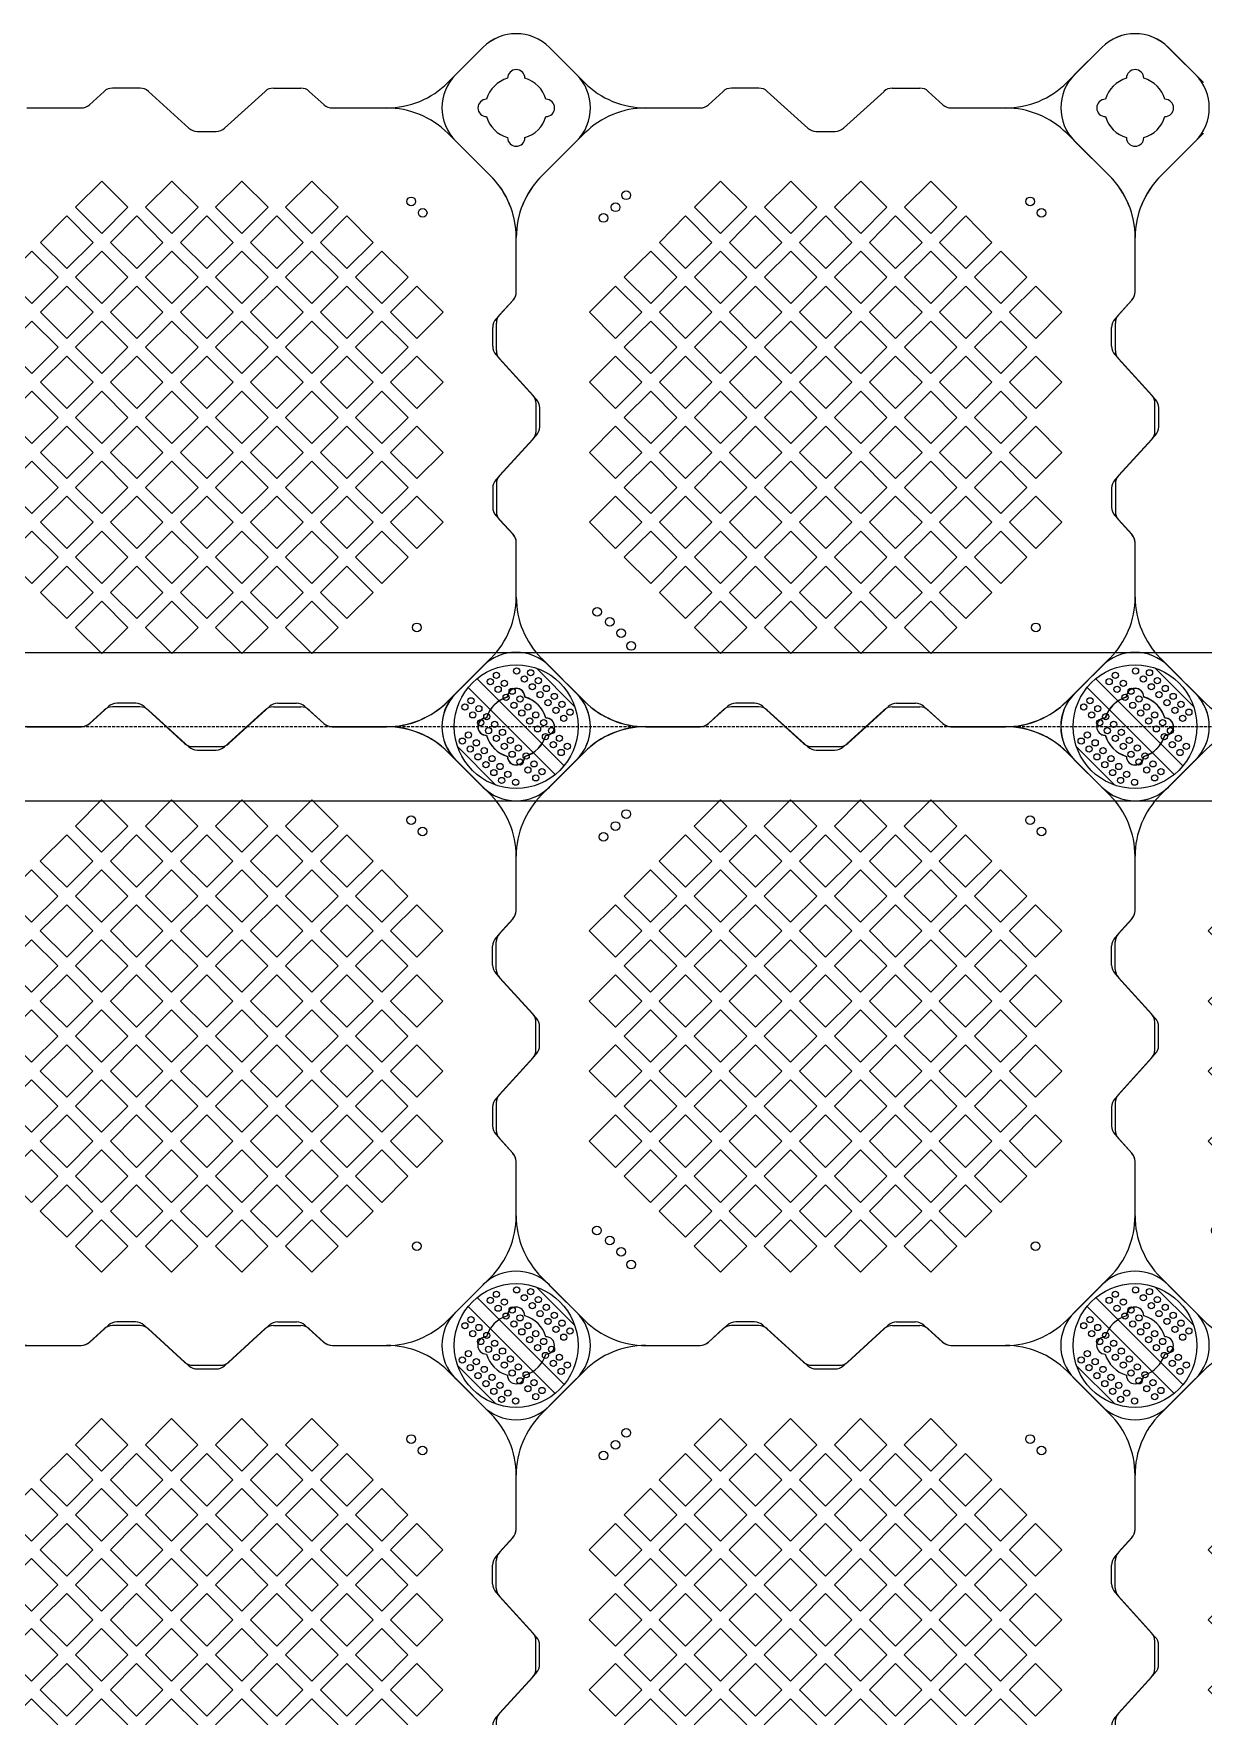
# Model space of a CAD drawing. Header units: millimetres. Extents: x -1612139 to -1260738, y 1141106 to 1536160.
# Drawn here: x -1425530 to -1424585, y 1158347 to 1159707 of the extents above; entities that cross this region are included whole.
import ezdxf

# ---------------------------------------------------------------- set-up
doc = ezdxf.new("R2010")
doc.units = ezdxf.units.MM
doc.header["$LTSCALE"] = 10
doc.linetypes.add('-6_350_HOLE$0$DASH', pattern=[0.35, 0.25, -0.1])
doc.layers.get('0').update_dxf_attribs({"linetype": 'CONTINUOUS'})
doc.layers.add('2维浮筒', color=150, linetype='CONTINUOUS', lineweight=9)
doc.layers.add('苗木图例', color=116, linetype='CONTINUOUS', lineweight=15)
doc.layers.add('面板', color=253, linetype='CONTINUOUS')

# ---------------------------------------------------------------- blocks, each defined once
blk = doc.blocks.new('旗华浮筒')
at = {"layer": '面板'}
for p, q in [((-548.8, 526.9), (-526.9, 548.8)), ((-473.2, 548.8), (-444.8, 520.5)), ((-26.8, 548.8), (-55.2, 520.5)), ((26.9, 548.8), (48.8, 526.9)), ((-332.9, 513.4), (-344.7, 502.6)), ((-303.9, 516), (-326.1, 516)), ((-297.1, 513.4), (-264.4, 483.6)), ((-202.9, 513.4), (-235.6, 483.6)), ((-196.1, 516), (-173.9, 516)), ((-167.1, 513.4), (-155.3, 502.6)), ((-395.4, 500), (-351.5, 500)), ((-148.5, 500), (-104.7, 500)), ((-479.5, 444.8), (-444.8, 479.5)), ((-257.6, 481), (-242.4, 481)), ((-20.5, 444.8), (-55.2, 479.5)), ((-548.8, 473.2), (-520.5, 444.8)), ((48.8, 473.2), (20.5, 444.8)), ((-500, 351.5), (-500, 395.4)), ((0, 351.3), (0, 395.4)), ((-513.4, 332.9), (-502.6, 344.7)), ((-16.4, 329.4), (-2.6, 344.5)), ((-516, 303.9), (-516, 326.1)), ((-19, 307.4), (-19, 322.6)), ((-16.4, 300.6), (13.4, 267.9)), ((-513.4, 297.1), (-483.6, 264.4)), ((16, 238.9), (16, 261.1)), ((-481, 242.4), (-481, 257.6)), ((-513.4, 202.9), (-483.6, 235.6)), ((-16.4, 199.4), (13.4, 232.1)), ((-516, 196.1), (-516, 173.9)), ((-19, 192.6), (-19, 177.4)), ((-513.4, 167.1), (-502.6, 155.3)), ((-16.4, 170.6), (-2.6, 155.5)), ((-500, 104.7), (-500, 148.5)), ((0, 104.7), (0, 148.7)), ((-548.8, 26.8), (-520.5, 55.2)), ((-444.8, 20.5), (-479.5, 55.2)), ((-55.2, 20.5), (-20.5, 55.2)), ((48.8, 26.8), (20.5, 55.2)), ((-329.4, 16.4), (-344.5, 2.6)), ((-307.4, 19), (-322.6, 19)), ((-300.6, 16.4), (-267.9, -13.4)), ((-199.4, 16.4), (-232.1, -13.4)), ((-192.6, 19), (-177.4, 19)), ((-170.6, 16.4), (-155.5, 2.6)), ((-395.4, 0), (-351.3, 0)), ((-148.7, 0), (-104.7, 0)), ((-526.9, -48.8), (-548.8, -26.9)), ((-473.2, -48.8), (-444.8, -20.5)), ((-261.1, -16), (-238.9, -16)), ((-26.8, -48.8), (-55.2, -20.5)), ((48.8, -26.9), (26.9, -48.8))]:
    blk.add_line(p, q, dxfattribs=at)
for points in [[(-334.9, 398.5), (-313.6, 419.7), (-334.9, 440.9), (-356.1, 419.7)], [(-278.3, 398.5), (-257.1, 419.7), (-278.3, 440.9), (-299.5, 419.7)], [(-221.7, 398.5), (-200.5, 419.7), (-221.7, 440.9), (-242.9, 419.7)], [(-165.1, 398.5), (-143.9, 419.7), (-165.1, 440.9), (-186.4, 419.7)], [(-363.1, 370.2), (-341.9, 391.4), (-363.1, 412.6), (-384.4, 391.4)], [(-306.6, 370.2), (-285.4, 391.4), (-306.6, 412.6), (-327.8, 391.4)], [(-250, 370.2), (-228.8, 391.4), (-250, 412.6), (-271.2, 391.4)], [(-193.4, 370.2), (-172.2, 391.4), (-193.4, 412.6), (-214.6, 391.4)], [(-136.9, 370.2), (-115.6, 391.4), (-136.9, 412.6), (-158.1, 391.4)], [(-391.4, 341.9), (-370.2, 363.1), (-391.4, 384.4), (-412.6, 363.1)], [(-334.9, 341.9), (-313.6, 363.1), (-334.9, 384.4), (-356.1, 363.1)], [(-278.3, 341.9), (-257.1, 363.1), (-278.3, 384.4), (-299.5, 363.1)], [(-221.7, 341.9), (-200.5, 363.1), (-221.7, 384.4), (-242.9, 363.1)], [(-165.1, 341.9), (-143.9, 363.1), (-165.1, 384.4), (-186.4, 363.1)], [(-108.6, 341.9), (-87.4, 363.1), (-108.6, 384.4), (-129.8, 363.1)], [(-419.7, 313.6), (-398.5, 334.9), (-419.7, 356.1), (-440.9, 334.9)], [(-363.1, 313.6), (-341.9, 334.9), (-363.1, 356.1), (-384.4, 334.9)], [(-306.6, 313.6), (-285.4, 334.9), (-306.6, 356.1), (-327.8, 334.9)], [(-250, 313.6), (-228.8, 334.9), (-250, 356.1), (-271.2, 334.9)], [(-193.4, 313.6), (-172.2, 334.9), (-193.4, 356.1), (-214.6, 334.9)], [(-136.9, 313.6), (-115.6, 334.9), (-136.9, 356.1), (-158.1, 334.9)], [(-80.3, 313.6), (-59.1, 334.9), (-80.3, 356.1), (-101.5, 334.9)], [(-391.4, 285.4), (-370.2, 306.6), (-391.4, 327.8), (-412.6, 306.6)], [(-334.9, 285.4), (-313.6, 306.6), (-334.9, 327.8), (-356.1, 306.6)], [(-278.3, 285.4), (-257.1, 306.6), (-278.3, 327.8), (-299.5, 306.6)], [(-221.7, 285.4), (-200.5, 306.6), (-221.7, 327.8), (-242.9, 306.6)], [(-165.1, 285.4), (-143.9, 306.6), (-165.1, 327.8), (-186.4, 306.6)], [(-108.6, 285.4), (-87.4, 306.6), (-108.6, 327.8), (-129.8, 306.6)], [(-419.7, 257.1), (-398.5, 278.3), (-419.7, 299.5), (-440.9, 278.3)], [(-363.1, 257.1), (-341.9, 278.3), (-363.1, 299.5), (-384.4, 278.3)], [(-306.6, 257.1), (-285.4, 278.3), (-306.6, 299.5), (-327.8, 278.3)], [(-250, 257.1), (-228.8, 278.3), (-250, 299.5), (-271.2, 278.3)], [(-193.4, 257.1), (-172.2, 278.3), (-193.4, 299.5), (-214.6, 278.3)], [(-136.9, 257.1), (-115.6, 278.3), (-136.9, 299.5), (-158.1, 278.3)], [(-80.3, 257.1), (-59.1, 278.3), (-80.3, 299.5), (-101.5, 278.3)], [(-391.4, 228.8), (-370.2, 250), (-391.4, 271.2), (-412.6, 250)], [(-334.9, 228.8), (-313.6, 250), (-334.9, 271.2), (-356.1, 250)], [(-278.3, 228.8), (-257.1, 250), (-278.3, 271.2), (-299.5, 250)], [(-221.7, 228.8), (-200.5, 250), (-221.7, 271.2), (-242.9, 250)], [(-165.1, 228.8), (-143.9, 250), (-165.1, 271.2), (-186.4, 250)], [(-108.6, 228.8), (-87.4, 250), (-108.6, 271.2), (-129.8, 250)], [(-419.7, 200.5), (-398.5, 221.7), (-419.7, 242.9), (-440.9, 221.7)], [(-363.1, 200.5), (-341.9, 221.7), (-363.1, 242.9), (-384.4, 221.7)], [(-306.6, 200.5), (-285.4, 221.7), (-306.6, 242.9), (-327.8, 221.7)], [(-250, 200.5), (-228.8, 221.7), (-250, 242.9), (-271.2, 221.7)], [(-193.4, 200.5), (-172.2, 221.7), (-193.4, 242.9), (-214.6, 221.7)], [(-136.9, 200.5), (-115.6, 221.7), (-136.9, 242.9), (-158.1, 221.7)], [(-80.3, 200.5), (-59.1, 221.7), (-80.3, 242.9), (-101.5, 221.7)], [(-391.4, 172.2), (-370.2, 193.4), (-391.4, 214.6), (-412.6, 193.4)], [(-334.9, 172.2), (-313.6, 193.4), (-334.9, 214.6), (-356.1, 193.4)], [(-278.3, 172.2), (-257.1, 193.4), (-278.3, 214.6), (-299.5, 193.4)], [(-221.7, 172.2), (-200.5, 193.4), (-221.7, 214.6), (-242.9, 193.4)], [(-165.1, 172.2), (-143.9, 193.4), (-165.1, 214.6), (-186.4, 193.4)], [(-108.6, 172.2), (-87.4, 193.4), (-108.6, 214.6), (-129.8, 193.4)], [(-419.7, 143.9), (-398.5, 165.1), (-419.7, 186.4), (-440.9, 165.1)], [(-363.1, 143.9), (-341.9, 165.1), (-363.1, 186.4), (-384.4, 165.1)], [(-306.6, 143.9), (-285.4, 165.1), (-306.6, 186.4), (-327.8, 165.1)], [(-250, 143.9), (-228.8, 165.1), (-250, 186.4), (-271.2, 165.1)], [(-193.4, 143.9), (-172.2, 165.1), (-193.4, 186.4), (-214.6, 165.1)], [(-136.9, 143.9), (-115.6, 165.1), (-136.9, 186.4), (-158.1, 165.1)], [(-80.3, 143.9), (-59.1, 165.1), (-80.3, 186.4), (-101.5, 165.1)], [(-391.4, 115.6), (-370.2, 136.9), (-391.4, 158.1), (-412.6, 136.9)], [(-334.9, 115.6), (-313.6, 136.9), (-334.9, 158.1), (-356.1, 136.9)], [(-278.3, 115.6), (-257.1, 136.9), (-278.3, 158.1), (-299.5, 136.9)], [(-221.7, 115.6), (-200.5, 136.9), (-221.7, 158.1), (-242.9, 136.9)], [(-165.1, 115.6), (-143.9, 136.9), (-165.1, 158.1), (-186.4, 136.9)], [(-108.6, 115.6), (-87.4, 136.9), (-108.6, 158.1), (-129.8, 136.9)], [(-363.1, 87.4), (-341.9, 108.6), (-363.1, 129.8), (-384.4, 108.6)], [(-306.6, 87.4), (-285.4, 108.6), (-306.6, 129.8), (-327.8, 108.6)], [(-250, 87.4), (-228.8, 108.6), (-250, 129.8), (-271.2, 108.6)], [(-193.4, 87.4), (-172.2, 108.6), (-193.4, 129.8), (-214.6, 108.6)], [(-136.9, 87.4), (-115.6, 108.6), (-136.9, 129.8), (-158.1, 108.6)], [(-334.9, 59.1), (-313.6, 80.3), (-334.9, 101.5), (-356.1, 80.3)], [(-278.3, 59.1), (-257.1, 80.3), (-278.3, 101.5), (-299.5, 80.3)], [(-221.7, 59.1), (-200.5, 80.3), (-221.7, 101.5), (-242.9, 80.3)], [(-165.1, 59.1), (-143.9, 80.3), (-165.1, 101.5), (-186.4, 80.3)]]:
    blk.add_lwpolyline(points, close=True, dxfattribs=at)
for centre in [(-419.7, 419.7), (-411, 429.4), (-84.8, 424.4), (-429.4, 411), (-75.6, 415.2), (-434.7, 92.9), (-424.4, 84.8), (-80.3, 80.3), (-415.2, 75.6), (-407.1, 65.3)]:
    blk.add_circle(centre, 3.5, dxfattribs=at)
for centre, radius, start, end in [((-500, 522), 38, 45, 135), ((0, 522), 38, 45, 135), ((-500, 524), 7, 0, 180), ((0, 524), 7, 0, 180), ((-522, 500), 38, 135, 225), ((-500, 500), 25, 106.2602, 163.7398), ((-500, 500), 25, 16.2602, 73.7398), ((-395.3, 570), 70, 225, 270), ((-104.7, 570), 70, 270, 315), ((0, 500), 25, 106.2602, 163.7398), ((0, 500), 25, 16.2602, 73.7398), ((22, 500), 38, 315, 45), ((-524, 500), 7, 90, 270), ((-476, 500), 7, 270, 90), ((-326.1, 506), 10, 90, 132.2737), ((-303.9, 506), 10, 47.7263, 90), ((-196.1, 506), 10, 90, 132.2737), ((-173.9, 506), 10, 47.7263, 90), ((-24, 500), 7, 90, 270), ((24, 500), 7, 270, 90), ((-500, 500), 25, 196.2602, 253.7398), ((-500, 500), 25, 286.2602, 343.7398), ((-395.3, 430), 70, 90, 135), ((-351.5, 510), 10, 270, 312.2737), ((-148.5, 510), 10, 227.7263, 270), ((-104.7, 430), 70, 45, 90), ((0, 500), 25, 196.2602, 253.7398), ((0, 500), 25, 286.2602, 343.7398), ((-500, 476), 7, 180, 0), ((-257.6, 491), 10, 227.7263, 270), ((-242.4, 491), 10, 270, 312.2737), ((0, 476), 7, 180, 0), ((-570, 395.3), 70, 0, 45), ((-430, 395.3), 70, 135, 180), ((-70, 395.3), 70, 0, 45), ((70, 395.3), 70, 135, 180), ((-510, 351.5), 10, 317.7263, 0), ((-10, 351.3), 10, 317.7263, 0), ((-506, 326.1), 10, 137.7263, 180), ((-9, 322.6), 10, 137.7263, 180), ((-506, 303.9), 10, 180, 222.2737), ((-9, 307.4), 10, 180, 222.2737), ((-491, 257.6), 10, 0, 42.2737), ((6, 261.1), 10, 0, 42.2737), ((-491, 242.4), 10, 317.7263, 0), ((6, 238.9), 10, 317.7263, 0), ((-506, 196.1), 10, 137.7263, 180), ((-9, 192.6), 10, 137.7263, 180), ((-9, 177.4), 10, 180, 222.2737), ((-506, 173.9), 10, 180, 222.2737), ((-510, 148.5), 10, 0, 42.2737), ((-10, 148.7), 10, 0, 42.2737), ((-570, 104.7), 70, 315, 0), ((-430, 104.7), 70, 180, 225), ((-70, 104.7), 70, 315, 0), ((70, 104.7), 70, 180, 225), ((-500, 24), 7, 0, 180), ((0, 24), 7, 0, 180), ((-522, 0), 38, 135, 225), ((-500, 0), 25, 106.2602, 163.7398), ((-500, 0), 25, 16.2602, 73.7398), ((-395.3, 70), 70, 225, 270), ((-322.6, 9), 10, 90, 132.2737), ((-307.4, 9), 10, 47.7263, 90), ((-192.6, 9), 10, 90, 132.2737), ((-177.4, 9), 10, 47.7263, 90), ((-104.7, 70), 70, 270, 315), ((0, 0), 25, 106.2602, 163.7398), ((0, 0), 25, 16.2602, 73.7398), ((22, 0), 38, 315, 45), ((-524, 0), 7, 90, 270), ((-476, 0), 7, 270, 90), ((-395.3, -70), 70, 90, 135), ((-351.3, 10), 10, 270, 312.2737), ((-148.7, 10), 10, 227.7263, 270), ((-104.7, -70), 70, 45, 90), ((-24, 0), 7, 90, 270), ((24, 0), 7, 270, 90), ((-500, 0), 25, 196.2602, 253.7398), ((-500, 0), 25, 286.2602, 343.7398), ((-261.1, -6), 10, 227.7263, 270), ((-238.9, -6), 10, 270, 312.2737), ((0, 0), 25, 196.2602, 253.7398), ((0, 0), 25, 286.2602, 343.7398), ((-500, -24), 7, 180, 0), ((0, -24), 7, 180, 0), ((-500, -22), 38, 225, 315), ((0, -22), 38, 225, 315)]:
    blk.add_arc(centre, radius, start, end, dxfattribs=at)
blk = doc.blocks.new('fwwerww')
at = {"layer": '面板'}
for p, q in [((46316.2, 29983.4), (46287.9, 29955.1)), ((46294.2, 29961.5), (46316.2, 29983.4)), ((46369.9, 29983.4), (46398.2, 29955.1)), ((46370, 29983.4), (46391.9, 29961.5)), ((46816.2, 29983.4), (46787.9, 29955.1)), ((46794.2, 29961.5), (46816.2, 29983.4)), ((46869.9, 29983.4), (46898.2, 29955.1)), ((46870, 29983.4), (46891.9, 29961.5)), ((46010.2, 29948), (45998.3, 29937.2)), ((46039.2, 29950.6), (46016.9, 29950.6)), ((46045.9, 29948), (46078.7, 29918.2)), ((46140.2, 29948), (46107.4, 29918.2)), ((46146.9, 29950.6), (46169.2, 29950.6)), ((46175.9, 29948), (46187.8, 29937.2)), ((46510.2, 29948), (46498.3, 29937.2)), ((46539.2, 29950.6), (46516.9, 29950.6)), ((46545.9, 29948), (46578.7, 29918.2)), ((46640.2, 29948), (46607.4, 29918.2)), ((46646.9, 29950.6), (46669.2, 29950.6)), ((46675.9, 29948), (46687.8, 29937.2)), ((45947.7, 29934.6), (45991.6, 29934.6)), ((46194.5, 29934.6), (46238.3, 29934.6)), ((46447.7, 29934.6), (46491.6, 29934.6)), ((46694.5, 29934.6), (46738.3, 29934.6)), ((46085.4, 29915.6), (46100.7, 29915.6)), ((46322.6, 29879.4), (46287.8, 29914.1)), ((46363.6, 29879.4), (46398.3, 29914.1)), ((46585.4, 29915.6), (46600.7, 29915.6)), ((46822.6, 29879.4), (46787.8, 29914.1)), ((46863.6, 29879.4), (46898.3, 29914.1)), ((46294.2, 29907.8), (46322.6, 29879.5)), ((46391.9, 29907.8), (46363.6, 29879.5)), ((46794.2, 29907.8), (46822.6, 29879.5)), ((46891.9, 29907.8), (46863.6, 29879.5)), ((46343.1, 29785.9), (46343.1, 29830)), ((46343.1, 29786.1), (46343.1, 29830)), ((46843.1, 29785.9), (46843.1, 29830)), ((46843.1, 29786.1), (46843.1, 29830)), ((46326.7, 29764), (46340.5, 29779.2)), ((46329.7, 29767.5), (46340.5, 29779.4)), ((46826.7, 29764), (46840.5, 29779.2)), ((46829.7, 29767.5), (46840.5, 29779.4)), ((46324.1, 29742), (46324.1, 29757.3)), ((46327.1, 29738.5), (46327.1, 29760.8)), ((46824.1, 29742), (46824.1, 29757.3)), ((46827.1, 29738.5), (46827.1, 29760.8)), ((46326.7, 29735.3), (46356.5, 29702.5)), ((46826.7, 29735.3), (46856.5, 29702.5)), ((46329.7, 29731.8), (46359.5, 29699)), ((46829.7, 29731.8), (46859.5, 29699)), ((46359.1, 29673.5), (46359.1, 29695.8)), ((46859.1, 29673.5), (46859.1, 29695.8)), ((46362.1, 29677), (46362.1, 29692.3)), ((46862.1, 29677), (46862.1, 29692.3)), ((46326.7, 29634), (46356.5, 29666.8)), ((46329.7, 29637.5), (46359.5, 29670.3)), ((46826.7, 29634), (46856.5, 29666.8)), ((46829.7, 29637.5), (46859.5, 29670.3)), ((46324.1, 29627.3), (46324.1, 29612)), ((46327.1, 29630.8), (46327.1, 29608.5)), ((46824.1, 29627.3), (46824.1, 29612)), ((46827.1, 29630.8), (46827.1, 29608.5)), ((46326.7, 29605.3), (46340.5, 29590.1)), ((46329.7, 29601.8), (46340.5, 29589.9)), ((46826.7, 29605.3), (46840.5, 29590.1)), ((46829.7, 29601.8), (46840.5, 29589.9)), ((46343.1, 29539.3), (46343.1, 29583.4)), ((46343.1, 29539.3), (46343.1, 29583.2)), ((46843.1, 29539.3), (46843.1, 29583.4)), ((46843.1, 29539.3), (46843.1, 29583.2)), ((46287.8, 29455.1), (46322.6, 29489.9)), ((46294.2, 29461.4), (46322.6, 29489.8)), ((46398.3, 29455.1), (46363.6, 29489.9)), ((46391.9, 29461.4), (46363.6, 29489.8)), ((46787.8, 29455.1), (46822.6, 29489.9)), ((46794.2, 29461.4), (46822.6, 29489.8)), ((46898.3, 29455.1), (46863.6, 29489.9)), ((46891.9, 29461.4), (46863.6, 29489.8)), ((46013.7, 29451), (45998.5, 29437.2)), ((46035.7, 29453.6), (46020.4, 29453.6)), ((46042.4, 29451), (46075.2, 29421.2)), ((46143.7, 29451), (46110.9, 29421.2)), ((46150.4, 29453.6), (46165.7, 29453.6)), ((46172.4, 29451), (46187.6, 29437.2)), ((46513.7, 29451), (46498.5, 29437.2)), ((46535.7, 29453.6), (46520.4, 29453.6)), ((46542.4, 29451), (46575.2, 29421.2)), ((46643.7, 29451), (46610.9, 29421.2)), ((46650.4, 29453.6), (46665.7, 29453.6)), ((46672.4, 29451), (46687.6, 29437.2)), ((45947.7, 29434.6), (45991.8, 29434.6)), ((46194.3, 29434.6), (46238.3, 29434.6)), ((46447.7, 29434.6), (46491.8, 29434.6)), ((46694.3, 29434.6), (46738.3, 29434.6)), ((46081.9, 29418.6), (46104.2, 29418.6)), ((46316.2, 29385.8), (46287.9, 29414.1)), ((46369.9, 29385.8), (46398.2, 29414.1)), ((46581.9, 29418.6), (46604.2, 29418.6)), ((46816.2, 29385.8), (46787.9, 29414.1)), ((46869.9, 29385.8), (46898.2, 29414.1)), ((46316.2, 29385.8), (46294.2, 29407.7)), ((46391.9, 29407.7), (46370, 29385.8)), ((46816.2, 29385.8), (46794.2, 29407.7)), ((46891.9, 29407.7), (46870, 29385.8))]:
    blk.add_line(p, q, dxfattribs=at)
for points in [[(46008.2, 29833.1), (46029.4, 29854.3), (46008.2, 29875.5), (45987, 29854.3)], [(46064.8, 29833.1), (46086, 29854.3), (46064.8, 29875.5), (46043.6, 29854.3)], [(46121.4, 29833.1), (46142.6, 29854.3), (46121.4, 29875.5), (46100.1, 29854.3)], [(46177.9, 29833.1), (46199.1, 29854.3), (46177.9, 29875.5), (46156.7, 29854.3)], [(46508.2, 29833.1), (46529.4, 29854.3), (46508.2, 29875.5), (46487, 29854.3)], [(46564.8, 29833.1), (46586, 29854.3), (46564.8, 29875.5), (46543.6, 29854.3)], [(46621.4, 29833.1), (46642.6, 29854.3), (46621.4, 29875.5), (46600.1, 29854.3)], [(46677.9, 29833.1), (46699.1, 29854.3), (46677.9, 29875.5), (46656.7, 29854.3)], [(45979.9, 29804.8), (46001.2, 29826), (45979.9, 29847.3), (45958.7, 29826)], [(46036.5, 29804.8), (46057.7, 29826), (46036.5, 29847.3), (46015.3, 29826)], [(46093.1, 29804.8), (46114.3, 29826), (46093.1, 29847.3), (46071.9, 29826)], [(46149.6, 29804.8), (46170.9, 29826), (46149.6, 29847.3), (46128.4, 29826)], [(46206.2, 29804.8), (46227.4, 29826), (46206.2, 29847.3), (46185, 29826)], [(46479.9, 29804.8), (46501.2, 29826), (46479.9, 29847.3), (46458.7, 29826)], [(46536.5, 29804.8), (46557.7, 29826), (46536.5, 29847.3), (46515.3, 29826)], [(46593.1, 29804.8), (46614.3, 29826), (46593.1, 29847.3), (46571.9, 29826)], [(46649.6, 29804.8), (46670.9, 29826), (46649.6, 29847.3), (46628.4, 29826)], [(46706.2, 29804.8), (46727.4, 29826), (46706.2, 29847.3), (46685, 29826)], [(45951.7, 29776.5), (45972.9, 29797.8), (45951.7, 29819), (45930.4, 29797.8)], [(46008.2, 29776.5), (46029.4, 29797.8), (46008.2, 29819), (45987, 29797.8)], [(46064.8, 29776.5), (46086, 29797.8), (46064.8, 29819), (46043.6, 29797.8)], [(46121.4, 29776.5), (46142.6, 29797.8), (46121.4, 29819), (46100.1, 29797.8)], [(46177.9, 29776.5), (46199.1, 29797.8), (46177.9, 29819), (46156.7, 29797.8)], [(46234.5, 29776.5), (46255.7, 29797.8), (46234.5, 29819), (46213.3, 29797.8)], [(46451.7, 29776.5), (46472.9, 29797.8), (46451.7, 29819), (46430.4, 29797.8)], [(46508.2, 29776.5), (46529.4, 29797.8), (46508.2, 29819), (46487, 29797.8)], [(46564.8, 29776.5), (46586, 29797.8), (46564.8, 29819), (46543.6, 29797.8)], [(46621.4, 29776.5), (46642.6, 29797.8), (46621.4, 29819), (46600.1, 29797.8)], [(46677.9, 29776.5), (46699.1, 29797.8), (46677.9, 29819), (46656.7, 29797.8)], [(46734.5, 29776.5), (46755.7, 29797.8), (46734.5, 29819), (46713.3, 29797.8)], [(45979.9, 29748.3), (46001.2, 29769.5), (45979.9, 29790.7), (45958.7, 29769.5)], [(46036.5, 29748.3), (46057.7, 29769.5), (46036.5, 29790.7), (46015.3, 29769.5)], [(46093.1, 29748.3), (46114.3, 29769.5), (46093.1, 29790.7), (46071.9, 29769.5)], [(46149.6, 29748.3), (46170.9, 29769.5), (46149.6, 29790.7), (46128.4, 29769.5)], [(46206.2, 29748.3), (46227.4, 29769.5), (46206.2, 29790.7), (46185, 29769.5)], [(46262.8, 29748.3), (46284, 29769.5), (46262.8, 29790.7), (46241.6, 29769.5)], [(46423.4, 29748.3), (46444.6, 29769.5), (46423.4, 29790.7), (46402.2, 29769.5)], [(46479.9, 29748.3), (46501.2, 29769.5), (46479.9, 29790.7), (46458.7, 29769.5)], [(46536.5, 29748.3), (46557.7, 29769.5), (46536.5, 29790.7), (46515.3, 29769.5)], [(46593.1, 29748.3), (46614.3, 29769.5), (46593.1, 29790.7), (46571.9, 29769.5)], [(46649.6, 29748.3), (46670.9, 29769.5), (46649.6, 29790.7), (46628.4, 29769.5)], [(46706.2, 29748.3), (46727.4, 29769.5), (46706.2, 29790.7), (46685, 29769.5)], [(46762.8, 29748.3), (46784, 29769.5), (46762.8, 29790.7), (46741.6, 29769.5)], [(45951.7, 29720), (45972.9, 29741.2), (45951.7, 29762.4), (45930.4, 29741.2)], [(46008.2, 29720), (46029.4, 29741.2), (46008.2, 29762.4), (45987, 29741.2)], [(46064.8, 29720), (46086, 29741.2), (46064.8, 29762.4), (46043.6, 29741.2)], [(46121.4, 29720), (46142.6, 29741.2), (46121.4, 29762.4), (46100.1, 29741.2)], [(46177.9, 29720), (46199.1, 29741.2), (46177.9, 29762.4), (46156.7, 29741.2)], [(46234.5, 29720), (46255.7, 29741.2), (46234.5, 29762.4), (46213.3, 29741.2)], [(46451.7, 29720), (46472.9, 29741.2), (46451.7, 29762.4), (46430.4, 29741.2)], [(46508.2, 29720), (46529.4, 29741.2), (46508.2, 29762.4), (46487, 29741.2)], [(46564.8, 29720), (46586, 29741.2), (46564.8, 29762.4), (46543.6, 29741.2)], [(46621.4, 29720), (46642.6, 29741.2), (46621.4, 29762.4), (46600.1, 29741.2)], [(46677.9, 29720), (46699.1, 29741.2), (46677.9, 29762.4), (46656.7, 29741.2)], [(46734.5, 29720), (46755.7, 29741.2), (46734.5, 29762.4), (46713.3, 29741.2)], [(45979.9, 29691.7), (46001.2, 29712.9), (45979.9, 29734.1), (45958.7, 29712.9)], [(46036.5, 29691.7), (46057.7, 29712.9), (46036.5, 29734.1), (46015.3, 29712.9)], [(46093.1, 29691.7), (46114.3, 29712.9), (46093.1, 29734.1), (46071.9, 29712.9)], [(46149.6, 29691.7), (46170.9, 29712.9), (46149.6, 29734.1), (46128.4, 29712.9)], [(46206.2, 29691.7), (46227.4, 29712.9), (46206.2, 29734.1), (46185, 29712.9)], [(46262.8, 29691.7), (46284, 29712.9), (46262.8, 29734.1), (46241.6, 29712.9)], [(46423.4, 29691.7), (46444.6, 29712.9), (46423.4, 29734.1), (46402.2, 29712.9)], [(46479.9, 29691.7), (46501.2, 29712.9), (46479.9, 29734.1), (46458.7, 29712.9)], [(46536.5, 29691.7), (46557.7, 29712.9), (46536.5, 29734.1), (46515.3, 29712.9)], [(46593.1, 29691.7), (46614.3, 29712.9), (46593.1, 29734.1), (46571.9, 29712.9)], [(46649.6, 29691.7), (46670.9, 29712.9), (46649.6, 29734.1), (46628.4, 29712.9)], [(46706.2, 29691.7), (46727.4, 29712.9), (46706.2, 29734.1), (46685, 29712.9)], [(46762.8, 29691.7), (46784, 29712.9), (46762.8, 29734.1), (46741.6, 29712.9)], [(45951.7, 29663.4), (45972.9, 29684.6), (45951.7, 29705.8), (45930.4, 29684.6)], [(46008.2, 29663.4), (46029.4, 29684.6), (46008.2, 29705.8), (45987, 29684.6)], [(46064.8, 29663.4), (46086, 29684.6), (46064.8, 29705.8), (46043.6, 29684.6)], [(46121.4, 29663.4), (46142.6, 29684.6), (46121.4, 29705.8), (46100.1, 29684.6)], [(46177.9, 29663.4), (46199.1, 29684.6), (46177.9, 29705.8), (46156.7, 29684.6)], [(46234.5, 29663.4), (46255.7, 29684.6), (46234.5, 29705.8), (46213.3, 29684.6)], [(46451.7, 29663.4), (46472.9, 29684.6), (46451.7, 29705.8), (46430.4, 29684.6)], [(46508.2, 29663.4), (46529.4, 29684.6), (46508.2, 29705.8), (46487, 29684.6)], [(46564.8, 29663.4), (46586, 29684.6), (46564.8, 29705.8), (46543.6, 29684.6)], [(46621.4, 29663.4), (46642.6, 29684.6), (46621.4, 29705.8), (46600.1, 29684.6)], [(46677.9, 29663.4), (46699.1, 29684.6), (46677.9, 29705.8), (46656.7, 29684.6)], [(46734.5, 29663.4), (46755.7, 29684.6), (46734.5, 29705.8), (46713.3, 29684.6)], [(45979.9, 29635.1), (46001.2, 29656.3), (45979.9, 29677.5), (45958.7, 29656.3)], [(46036.5, 29635.1), (46057.7, 29656.3), (46036.5, 29677.5), (46015.3, 29656.3)], [(46093.1, 29635.1), (46114.3, 29656.3), (46093.1, 29677.5), (46071.9, 29656.3)], [(46149.6, 29635.1), (46170.9, 29656.3), (46149.6, 29677.5), (46128.4, 29656.3)], [(46206.2, 29635.1), (46227.4, 29656.3), (46206.2, 29677.5), (46185, 29656.3)], [(46262.8, 29635.1), (46284, 29656.3), (46262.8, 29677.5), (46241.6, 29656.3)], [(46423.4, 29635.1), (46444.6, 29656.3), (46423.4, 29677.5), (46402.2, 29656.3)], [(46479.9, 29635.1), (46501.2, 29656.3), (46479.9, 29677.5), (46458.7, 29656.3)], [(46536.5, 29635.1), (46557.7, 29656.3), (46536.5, 29677.5), (46515.3, 29656.3)], [(46593.1, 29635.1), (46614.3, 29656.3), (46593.1, 29677.5), (46571.9, 29656.3)], [(46649.6, 29635.1), (46670.9, 29656.3), (46649.6, 29677.5), (46628.4, 29656.3)], [(46706.2, 29635.1), (46727.4, 29656.3), (46706.2, 29677.5), (46685, 29656.3)], [(46762.8, 29635.1), (46784, 29656.3), (46762.8, 29677.5), (46741.6, 29656.3)], [(45951.7, 29606.8), (45972.9, 29628), (45951.7, 29649.3), (45930.4, 29628)], [(46008.2, 29606.8), (46029.4, 29628), (46008.2, 29649.3), (45987, 29628)], [(46064.8, 29606.8), (46086, 29628), (46064.8, 29649.3), (46043.6, 29628)], [(46121.4, 29606.8), (46142.6, 29628), (46121.4, 29649.3), (46100.1, 29628)], [(46177.9, 29606.8), (46199.1, 29628), (46177.9, 29649.3), (46156.7, 29628)], [(46234.5, 29606.8), (46255.7, 29628), (46234.5, 29649.3), (46213.3, 29628)], [(46451.7, 29606.8), (46472.9, 29628), (46451.7, 29649.3), (46430.4, 29628)], [(46508.2, 29606.8), (46529.4, 29628), (46508.2, 29649.3), (46487, 29628)], [(46564.8, 29606.8), (46586, 29628), (46564.8, 29649.3), (46543.6, 29628)], [(46621.4, 29606.8), (46642.6, 29628), (46621.4, 29649.3), (46600.1, 29628)], [(46677.9, 29606.8), (46699.1, 29628), (46677.9, 29649.3), (46656.7, 29628)], [(46734.5, 29606.8), (46755.7, 29628), (46734.5, 29649.3), (46713.3, 29628)], [(45979.9, 29578.6), (46001.2, 29599.8), (45979.9, 29621), (45958.7, 29599.8)], [(46036.5, 29578.6), (46057.7, 29599.8), (46036.5, 29621), (46015.3, 29599.8)], [(46093.1, 29578.6), (46114.3, 29599.8), (46093.1, 29621), (46071.9, 29599.8)], [(46149.6, 29578.6), (46170.9, 29599.8), (46149.6, 29621), (46128.4, 29599.8)], [(46206.2, 29578.6), (46227.4, 29599.8), (46206.2, 29621), (46185, 29599.8)], [(46262.8, 29578.6), (46284, 29599.8), (46262.8, 29621), (46241.6, 29599.8)], [(46423.4, 29578.6), (46444.6, 29599.8), (46423.4, 29621), (46402.2, 29599.8)], [(46479.9, 29578.6), (46501.2, 29599.8), (46479.9, 29621), (46458.7, 29599.8)], [(46536.5, 29578.6), (46557.7, 29599.8), (46536.5, 29621), (46515.3, 29599.8)], [(46593.1, 29578.6), (46614.3, 29599.8), (46593.1, 29621), (46571.9, 29599.8)], [(46649.6, 29578.6), (46670.9, 29599.8), (46649.6, 29621), (46628.4, 29599.8)], [(46706.2, 29578.6), (46727.4, 29599.8), (46706.2, 29621), (46685, 29599.8)], [(46762.8, 29578.6), (46784, 29599.8), (46762.8, 29621), (46741.6, 29599.8)], [(45951.7, 29550.3), (45972.9, 29571.5), (45951.7, 29592.7), (45930.4, 29571.5)], [(46008.2, 29550.3), (46029.4, 29571.5), (46008.2, 29592.7), (45987, 29571.5)], [(46064.8, 29550.3), (46086, 29571.5), (46064.8, 29592.7), (46043.6, 29571.5)], [(46121.4, 29550.3), (46142.6, 29571.5), (46121.4, 29592.7), (46100.1, 29571.5)], [(46177.9, 29550.3), (46199.1, 29571.5), (46177.9, 29592.7), (46156.7, 29571.5)], [(46234.5, 29550.3), (46255.7, 29571.5), (46234.5, 29592.7), (46213.3, 29571.5)], [(46451.7, 29550.3), (46472.9, 29571.5), (46451.7, 29592.7), (46430.4, 29571.5)], [(46508.2, 29550.3), (46529.4, 29571.5), (46508.2, 29592.7), (46487, 29571.5)], [(46564.8, 29550.3), (46586, 29571.5), (46564.8, 29592.7), (46543.6, 29571.5)], [(46621.4, 29550.3), (46642.6, 29571.5), (46621.4, 29592.7), (46600.1, 29571.5)], [(46677.9, 29550.3), (46699.1, 29571.5), (46677.9, 29592.7), (46656.7, 29571.5)], [(46734.5, 29550.3), (46755.7, 29571.5), (46734.5, 29592.7), (46713.3, 29571.5)], [(45979.9, 29522), (46001.2, 29543.2), (45979.9, 29564.4), (45958.7, 29543.2)], [(46036.5, 29522), (46057.7, 29543.2), (46036.5, 29564.4), (46015.3, 29543.2)], [(46093.1, 29522), (46114.3, 29543.2), (46093.1, 29564.4), (46071.9, 29543.2)], [(46149.6, 29522), (46170.9, 29543.2), (46149.6, 29564.4), (46128.4, 29543.2)], [(46206.2, 29522), (46227.4, 29543.2), (46206.2, 29564.4), (46185, 29543.2)], [(46479.9, 29522), (46501.2, 29543.2), (46479.9, 29564.4), (46458.7, 29543.2)], [(46536.5, 29522), (46557.7, 29543.2), (46536.5, 29564.4), (46515.3, 29543.2)], [(46593.1, 29522), (46614.3, 29543.2), (46593.1, 29564.4), (46571.9, 29543.2)], [(46649.6, 29522), (46670.9, 29543.2), (46649.6, 29564.4), (46628.4, 29543.2)], [(46706.2, 29522), (46727.4, 29543.2), (46706.2, 29564.4), (46685, 29543.2)], [(46008.2, 29493.7), (46029.4, 29514.9), (46008.2, 29536.1), (45987, 29514.9)], [(46064.8, 29493.7), (46086, 29514.9), (46064.8, 29536.1), (46043.6, 29514.9)], [(46121.4, 29493.7), (46142.6, 29514.9), (46121.4, 29536.1), (46100.1, 29514.9)], [(46177.9, 29493.7), (46199.1, 29514.9), (46177.9, 29536.1), (46156.7, 29514.9)], [(46508.2, 29493.7), (46529.4, 29514.9), (46508.2, 29536.1), (46487, 29514.9)], [(46564.8, 29493.7), (46586, 29514.9), (46564.8, 29536.1), (46543.6, 29514.9)], [(46621.4, 29493.7), (46642.6, 29514.9), (46621.4, 29536.1), (46600.1, 29514.9)], [(46677.9, 29493.7), (46699.1, 29514.9), (46677.9, 29536.1), (46656.7, 29514.9)]]:
    blk.add_lwpolyline(points, close=True, dxfattribs=at)
for centre in [(46258.3, 29859.1), (46423.4, 29854.3), (46432, 29864), (46758.3, 29859.1), (46267.5, 29849.9), (46413.6, 29845.7), (46767.5, 29849.9), (46408.4, 29527.5), (46262.8, 29514.9), (46418.6, 29519.4), (46762.8, 29514.9), (46427.8, 29510.2), (46436, 29499.9)]:
    blk.add_circle(centre, 3.5, dxfattribs=at)
for centre, radius, start, end in [((46343.1, 29956.6), 38, 45, 135), ((46343, 29956.6), 38, 45, 135), ((46843.1, 29956.6), 38, 45, 135), ((46843, 29956.6), 38, 45, 135), ((46343.1, 29958.6), 7, 0, 180), ((46343.1, 29958.6), 7, 0, 180), ((46843.1, 29958.6), 7, 0, 180), ((46843.1, 29958.6), 7, 0, 180), ((46238.4, 30004.6), 70, 270, 315), ((46321.1, 29934.7), 38, 135, 225), ((46343.1, 29934.6), 25, 106.2602, 163.7398), ((46343.1, 29934.6), 25, 106.2602, 163.7398), ((46343.1, 29934.6), 25, 16.2602, 73.7398), ((46343.1, 29934.6), 25, 16.2602, 73.7398), ((46365, 29934.7), 38, 315, 45), ((46447.7, 30004.6), 70, 225, 270), ((46738.4, 30004.6), 70, 270, 315), ((46821.1, 29934.7), 38, 135, 225), ((46843.1, 29934.6), 25, 106.2602, 163.7398), ((46843.1, 29934.6), 25, 106.2602, 163.7398), ((46843.1, 29934.6), 25, 16.2602, 73.7398), ((46843.1, 29934.6), 25, 16.2602, 73.7398), ((46865, 29934.7), 38, 315, 45), ((46016.9, 29940.6), 10, 90, 132.2737), ((46039.2, 29940.6), 10, 47.7263, 90), ((46146.9, 29940.6), 10, 90, 132.2737), ((46169.2, 29940.6), 10, 47.7263, 90), ((46319.1, 29934.6), 7, 90, 270), ((46319.1, 29934.6), 7, 90, 270), ((46367.1, 29934.6), 7, 270, 90), ((46367.1, 29934.6), 7, 270, 90), ((46516.9, 29940.6), 10, 90, 132.2737), ((46539.2, 29940.6), 10, 47.7263, 90), ((46646.9, 29940.6), 10, 90, 132.2737), ((46669.2, 29940.6), 10, 47.7263, 90), ((46819.1, 29934.6), 7, 90, 270), ((46819.1, 29934.6), 7, 90, 270), ((46867.1, 29934.6), 7, 270, 90), ((46867.1, 29934.6), 7, 270, 90), ((45991.6, 29944.6), 10, 270, 312.2737), ((46194.5, 29944.6), 10, 227.7263, 270), ((46238.3, 29864.6), 70, 45, 90), ((46343.1, 29934.6), 25, 196.2602, 253.7398), ((46343.1, 29934.6), 25, 196.2602, 253.7398), ((46343.1, 29934.6), 25, 286.2602, 343.7398), ((46343.1, 29934.6), 25, 286.2602, 343.7398), ((46447.8, 29864.6), 70, 90, 135), ((46491.6, 29944.6), 10, 270, 312.2737), ((46694.5, 29944.6), 10, 227.7263, 270), ((46738.3, 29864.6), 70, 45, 90), ((46843.1, 29934.6), 25, 196.2602, 253.7398), ((46843.1, 29934.6), 25, 196.2602, 253.7398), ((46843.1, 29934.6), 25, 286.2602, 343.7398), ((46843.1, 29934.6), 25, 286.2602, 343.7398), ((46085.4, 29925.6), 10, 227.7263, 270), ((46100.7, 29925.6), 10, 270, 312.2737), ((46585.4, 29925.6), 10, 227.7263, 270), ((46600.7, 29925.6), 10, 270, 312.2737), ((46343.1, 29910.6), 7, 180, 0), ((46343.1, 29910.6), 7, 180, 0), ((46843.1, 29910.6), 7, 180, 0), ((46843.1, 29910.6), 7, 180, 0), ((46273.1, 29830), 70, 0, 45), ((46273.1, 29829.9), 70, 0, 45), ((46413.1, 29830), 70, 135, 180), ((46413.1, 29829.9), 70, 135, 180), ((46773.1, 29830), 70, 0, 45), ((46773.1, 29829.9), 70, 0, 45), ((46913.1, 29830), 70, 135, 180), ((46913.1, 29829.9), 70, 135, 180), ((46333.1, 29786.1), 10, 317.7263, 0), ((46333.1, 29785.9), 10, 317.7263, 0), ((46833.1, 29786.1), 10, 317.7263, 0), ((46833.1, 29785.9), 10, 317.7263, 0), ((46334.1, 29757.3), 10, 137.7263, 180), ((46337.1, 29760.8), 10, 137.7263, 180), ((46834.1, 29757.3), 10, 137.7263, 180), ((46837.1, 29760.8), 10, 137.7263, 180), ((46334.1, 29742), 10, 180, 222.2737), ((46337.1, 29738.5), 10, 180, 222.2737), ((46834.1, 29742), 10, 180, 222.2737), ((46837.1, 29738.5), 10, 180, 222.2737), ((46349.1, 29695.8), 10, 0, 42.2737), ((46352.1, 29692.3), 10, 0, 42.2737), ((46849.1, 29695.8), 10, 0, 42.2737), ((46852.1, 29692.3), 10, 0, 42.2737), ((46349.1, 29673.5), 10, 317.7263, 0), ((46352.1, 29677), 10, 317.7263, 0), ((46849.1, 29673.5), 10, 317.7263, 0), ((46852.1, 29677), 10, 317.7263, 0), ((46334.1, 29627.3), 10, 137.7263, 180), ((46337.1, 29630.8), 10, 137.7263, 180), ((46834.1, 29627.3), 10, 137.7263, 180), ((46837.1, 29630.8), 10, 137.7263, 180), ((46334.1, 29612), 10, 180, 222.2737), ((46337.1, 29608.5), 10, 180, 222.2737), ((46834.1, 29612), 10, 180, 222.2737), ((46837.1, 29608.5), 10, 180, 222.2737), ((46333.1, 29583.4), 10, 0, 42.2737), ((46333.1, 29583.2), 10, 0, 42.2737), ((46833.1, 29583.4), 10, 0, 42.2737), ((46833.1, 29583.2), 10, 0, 42.2737), ((46273.1, 29539.3), 70, 315, 0), ((46273.1, 29539.3), 70, 315, 0), ((46413.1, 29539.3), 70, 180, 225), ((46413.1, 29539.3), 70, 180, 225), ((46773.1, 29539.3), 70, 315, 0), ((46773.1, 29539.3), 70, 315, 0), ((46913.1, 29539.3), 70, 180, 225), ((46913.1, 29539.3), 70, 180, 225), ((46343.1, 29458.6), 7, 0, 180), ((46343.1, 29458.6), 7, 0, 180), ((46843.1, 29458.6), 7, 0, 180), ((46843.1, 29458.6), 7, 0, 180), ((46020.4, 29443.6), 10, 90, 132.2737), ((46035.7, 29443.6), 10, 47.7263, 90), ((46150.4, 29443.6), 10, 90, 132.2737), ((46165.7, 29443.6), 10, 47.7263, 90), ((46238.3, 29504.6), 70, 270, 315), ((46321.1, 29434.6), 38, 135, 225), ((46343.1, 29434.6), 25, 106.2602, 163.7398), ((46343.1, 29434.6), 25, 106.2602, 163.7398), ((46343.1, 29434.6), 25, 16.2602, 73.7398), ((46343.1, 29434.6), 25, 16.2602, 73.7398), ((46365, 29434.6), 38, 315, 45), ((46447.8, 29504.6), 70, 225, 270), ((46520.4, 29443.6), 10, 90, 132.2737), ((46535.7, 29443.6), 10, 47.7263, 90), ((46650.4, 29443.6), 10, 90, 132.2737), ((46665.7, 29443.6), 10, 47.7263, 90), ((46738.3, 29504.6), 70, 270, 315), ((46821.1, 29434.6), 38, 135, 225), ((46843.1, 29434.6), 25, 106.2602, 163.7398), ((46843.1, 29434.6), 25, 106.2602, 163.7398), ((46843.1, 29434.6), 25, 16.2602, 73.7398), ((46843.1, 29434.6), 25, 16.2602, 73.7398), ((46865, 29434.6), 38, 315, 45), ((45991.8, 29444.6), 10, 270, 312.2737), ((46194.3, 29444.6), 10, 227.7263, 270), ((46319.1, 29434.6), 7, 90, 270), ((46319.1, 29434.6), 7, 90, 270), ((46367.1, 29434.6), 7, 270, 90), ((46367.1, 29434.6), 7, 270, 90), ((46491.8, 29444.6), 10, 270, 312.2737), ((46694.3, 29444.6), 10, 227.7263, 270), ((46819.1, 29434.6), 7, 90, 270), ((46819.1, 29434.6), 7, 90, 270), ((46867.1, 29434.6), 7, 270, 90), ((46867.1, 29434.6), 7, 270, 90), ((46238.4, 29364.6), 70, 45, 90), ((46343.1, 29434.6), 25, 196.2602, 253.7398), ((46343.1, 29434.6), 25, 196.2602, 253.7398), ((46343.1, 29434.6), 25, 286.2602, 343.7398), ((46343.1, 29434.6), 25, 286.2602, 343.7398), ((46447.7, 29364.6), 70, 90, 135), ((46738.4, 29364.6), 70, 45, 90), ((46843.1, 29434.6), 25, 196.2602, 253.7398), ((46843.1, 29434.6), 25, 196.2602, 253.7398), ((46843.1, 29434.6), 25, 286.2602, 343.7398), ((46843.1, 29434.6), 25, 286.2602, 343.7398), ((46081.9, 29428.6), 10, 227.7263, 270), ((46104.2, 29428.6), 10, 270, 312.2737), ((46343.1, 29410.6), 7, 180, 0), ((46343.1, 29410.6), 7, 180, 0), ((46581.9, 29428.6), 10, 227.7263, 270), ((46604.2, 29428.6), 10, 270, 312.2737), ((46843.1, 29410.6), 7, 180, 0), ((46843.1, 29410.6), 7, 180, 0), ((46343.1, 29412.7), 38, 225, 315), ((46343, 29412.7), 38, 225, 315), ((46843.1, 29412.7), 38, 225, 315), ((46843, 29412.7), 38, 225, 315)]:
    blk.add_arc(centre, radius, start, end, dxfattribs=at)
blk = doc.blocks.new('ds')
at = {"color": 251, "lineweight": 5}
for p, q in [((47.2, 16.4), (16.4, 47.2)), ((31.6, -38.7), (-38.7, 31.6)), ((38.7, -31.6), (-31.6, 38.7)), ((-16.4, -47.2), (-47.2, -16.4))]:
    blk.add_line(p, q, dxfattribs=at)
for centre, radius in [((0, 0), 50), ((-15.9, 41.4), 2.5), ((0.4, 44.9), 2.5), ((6.7, 38.5), 2.5), ((11.7, 43.5), 2.5), ((-20.9, 36.4), 2.5), ((-14.5, 30.1), 2.5), ((-9.5, 35), 2.5), ((-3.2, 28.6), 2.5), ((13.1, 32.2), 2.5), ((18, 37.1), 2.5), ((19.4, 25.8), 2.5), ((24.4, 30.8), 2.5), ((-41.4, 15.9), 2.5), ((-36.4, 20.9), 2.5), ((-30.1, 14.5), 2.5), ((-8.1, 23.7), 2.5), ((-1.8, 17.3), 2.5), ((3.2, 22.3), 2.5), ((9.5, 15.9), 2.5), ((25.8, 19.4), 2.5), ((30.8, 24.4), 2.5), ((32.2, 13.1), 2.5), ((37.1, 18), 2.5), ((43.5, 11.7), 2.5), ((-35, 9.5), 2.5), ((-28.6, 3.2), 2.5), ((-23.7, 8.1), 2.5), ((-17.3, 1.8), 2.5), ((4.6, 11), 2.5), ((11, 4.6), 2.5), ((15.9, 9.5), 2.5), ((17.3, -1.8), 2.5), ((22.3, 3.2), 2.5), ((38.5, 6.7), 2.5), ((-43.5, -11.7), 2.5), ((-38.5, -6.7), 2.5), ((-32.2, -13.1), 2.5), ((-22.3, -3.2), 2.5), ((-15.9, -9.5), 2.5), ((-11, -4.6), 2.5), ((-9.5, -15.9), 2.5), ((-4.6, -11), 2.5), ((23.7, -8.1), 2.5), ((28.6, -3.2), 2.5), ((30.1, -14.5), 2.5), ((35, -9.5), 2.5), ((41.4, -15.9), 2.5), ((-37.1, -18), 2.5), ((-30.8, -24.4), 2.5), ((-25.8, -19.4), 2.5), ((-19.4, -25.8), 2.5), ((-3.2, -22.3), 2.5), ((1.8, -17.3), 2.5), ((3.2, -28.6), 2.5), ((8.1, -23.7), 2.5), ((36.4, -20.9), 2.5), ((-24.4, -30.8), 2.5), ((-18, -37.1), 2.5), ((-13.1, -32.2), 2.5), ((-6.7, -38.5), 2.5), ((9.5, -35), 2.5), ((14.5, -30.1), 2.5), ((15.9, -41.4), 2.5), ((20.9, -36.4), 2.5), ((-11.7, -43.5), 2.5), ((-0.4, -44.9), 2.5)]:
    blk.add_circle(centre, radius, dxfattribs=at)
blk = doc.blocks.new('*U158')
at = {"layer": '苗木图例'}
for p in [(0, 750), (0, 250), (0, 250)]:
    blk.add_blockref('ds', p, dxfattribs=at)
blk = doc.blocks.new('*U159')
at = {"color": 0, "linetype": 'ByBlock', "lineweight": -2, "transparency": 16777216}
for p in [(1000, 0), (1500, 0)]:
    blk.add_blockref('*U158', p, dxfattribs=at)
blk = doc.blocks.new('PMTLG')
at = {"color": 6}
for p, q in [((-5534, 60), (70.1, 60)), ((-5534, -60), (70.1, -60))]:
    blk.add_line(p, q, dxfattribs=at)
at = {"color": 6, "linetype": '-6_350_HOLE$0$DASH'}
blk.add_line((-5534, 0), (70.1, 0), dxfattribs=at)

msp = doc.modelspace()

# ---------------------------------------------------------------- block references
for name, p in [('PMTLG', (-1421181.8, 1159146.9)), ('*U159', (-1426140, 1158396.9))]:
    msp.add_blockref(name, p)
at = {"layer": '2维浮筒'}
for p in [(-1425140, 1158646.9), (-1424640, 1158646.9), (-1424140, 1158646.9), (-1425140, 1158146.9), (-1424640, 1158146.9), (-1424140, 1158146.9)]:
    msp.add_blockref('旗华浮筒', p, dxfattribs=at)
at = {"layer": '面板'}
msp.add_blockref('fwwerww', (-1471483, 1129712.2), dxfattribs=at)

doc.saveas('drawing.dxf')
